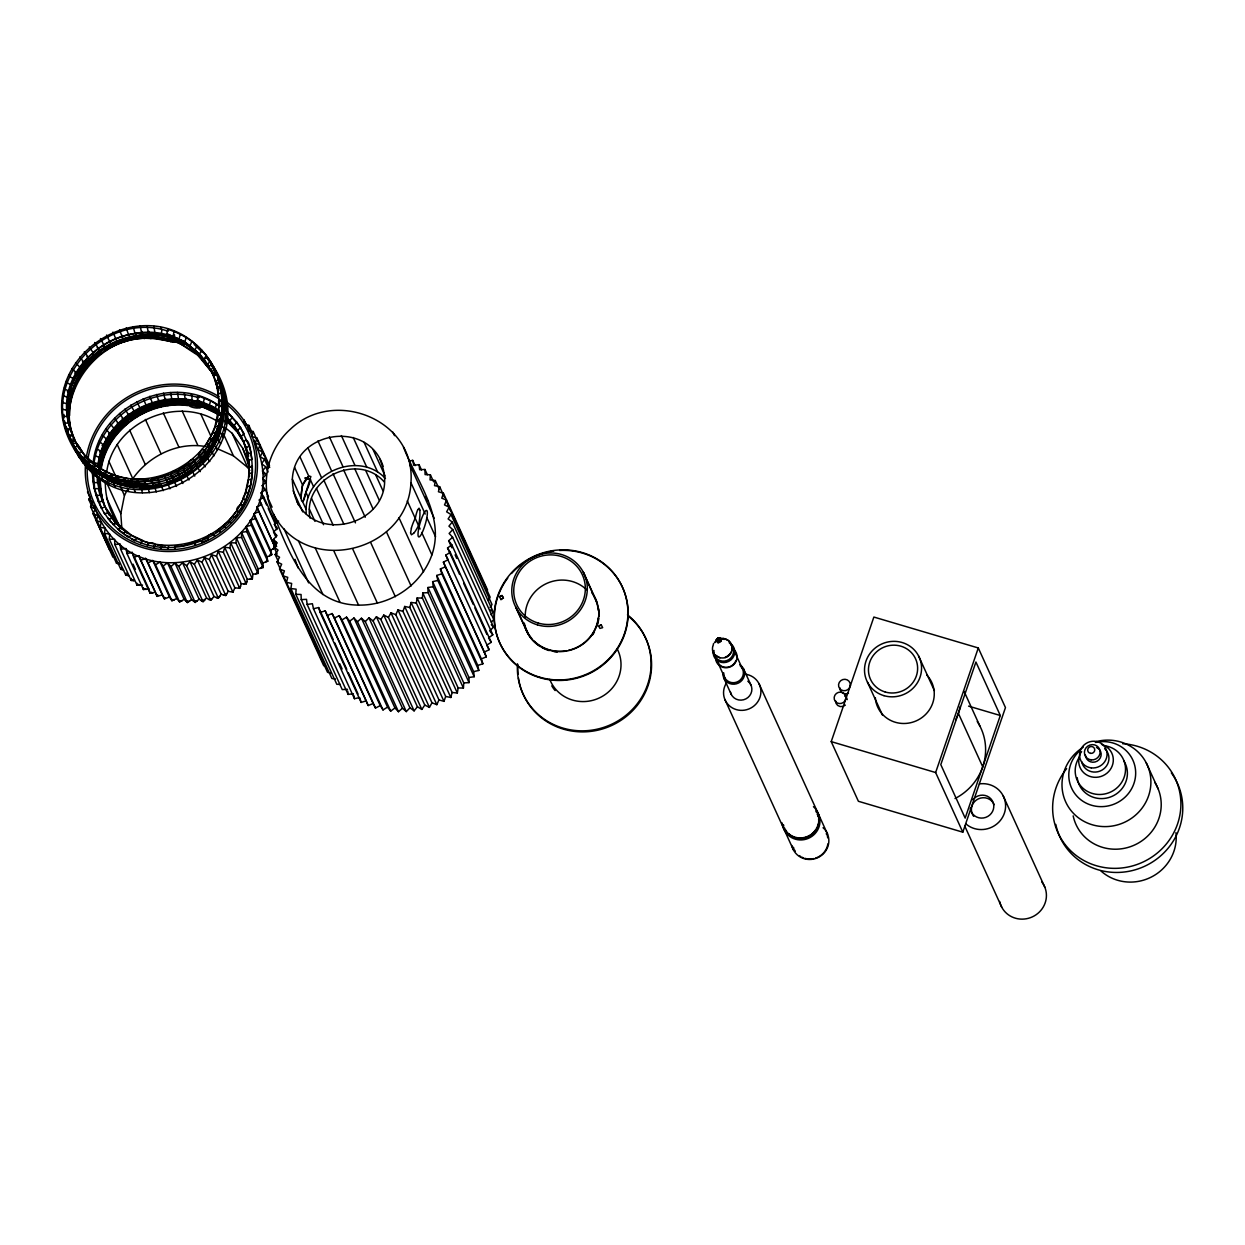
<?xml version="1.0" encoding="UTF-8"?>
<svg xmlns="http://www.w3.org/2000/svg" width="1245" height="1245" viewBox="0 0 1245 1245"><rect width="100%" height="100%" fill="white"/><g stroke="black" fill="none" stroke-linecap="round" stroke-linejoin="round"><path stroke-width="1.5" d="M94.044 505.579C133.137 618.376 304.823 547.146 253.731 439.75M715.813 641.533C726.037 629.005 716.435 652.349 717.54 638.358C729.788 643.603 707.004 642.062 719.735 638.436M717.338 641.766L717.649 638.638L718.676 638.109L717.509 642.093L719.143 638.171M712.747 646.544A9.913 9.493 -24.5 0 0 712.498 648.209C711.533 657.842 725.819 661.702 730.504 653.532A9.913 9.493 -24.5 0 0 731.873 650.45C733.834 643.789 726.271 636.335 719.812 638.95C718.334 646.03 717.789 637.051 720.559 639.385M718.972 642.264L720.295 639.23L725.446 639.339M719.968 641.751L720.668 639.743M117.341 476.041C101.203 471.046 87.057 460.214 78.046 445.928L74.482 447.406L73.922 446.083L82.715 458.004L85.889 455.997C131.845 509.096 229.282 463.202 218.124 394.042L221.672 392.891L216.459 372.846L219.758 381.546L216.334 383.32L218.466 392.751M218.746 405.87L218.591 400.485L222.17 399.676L218.715 379.196M219.385 407.255L219.229 399.163M219.649 406.15L219.462 399.676M219.385 414.305L222.108 414.99C211.401 461.879 226.403 401.824 222.933 401.372L218.824 400.999M220.396 385.717L217.081 387.662L221.361 387.895L222.824 408.189M224.551 411.986L224.676 405.17L223.929 419.005L218.202 438.785L207.495 456.588L202.935 461.879L200.803 459.607M75.836 451.826C16.403 358.933 158.753 271.721 213.626 366.746C274.149 461.459 126.367 548.018 74.498 449.009C121.045 536.579 258.618 468.353 219.213 378.978M248.689 477.224L249.14 467.513L247.381 454.176L250.883 452.698L249.202 446.146L240.55 427.471L227.461 412.111L236.815 422.257L244.082 433.633L241.141 436.544L237.686 430.459L240.55 427.471M247.381 454.176L243.615 441.866C251.023 432.497 252.517 467.684 252.361 472.991L248.798 473.489C246.868 543.598 145.54 573.198 108.346 512.426L104.782 513.92C96.892 501.112 92.068 486.188 92.612 471.061M67.744 434.163L71.121 441.617L74.856 440.403L81.968 451.639L78.357 452.884L77.812 451.593C123.924 514.014 232.41 468.945 221.47 392.377M252.237 465.661C256.205 539.365 152.263 577.929 108.097 518.138L110.836 521.951M63.806 421.292L64.413 422.74C73.237 425.261 65.487 414.958 67.246 410.29C67.105 401.699 68.491 393.109 71.261 384.97C77.081 368.333 88.877 354.016 103.833 344.772C133.62 325.739 176.479 329.738 200.585 356.194C150.598 297.82 45.271 355.276 70.265 429.136L66.856 430.926L70.047 439.345L74.14 438.94M73.906 438.442C36.121 350.95 172.728 290.101 213.44 375.741L217.159 374.543L213.782 368.676L215.541 372.488M70.903 430.537C45.972 354.841 158.846 298.816 205.394 362.497M70.825 441.041C78.17 442.426 73.159 437.182 72.008 432.949C69.347 424.638 68.366 415.877 68.895 407.177C70.093 389.778 77.797 373.095 89.842 360.552C113.482 335.325 153.493 329.069 184.027 345.021M70.187 426.272C62.406 391.49 87.415 350.001 123.753 340.274C142.693 334.36 163.858 335.73 181.661 344.585C221.688 371.835 183.824 342.157 169.273 339.294L169.927 336.461M69.611 415.488C68.786 386.806 86.543 359.354 112.034 346.701C125.916 339.698 141.805 336.788 157.259 338.562C198.251 347.324 154.147 337.535 150.894 338.578C98.806 333.629 56.85 393.638 72.646 434.334M93.282 472.555L94.729 489.254L101.436 508.116L105.156 506.917L116.423 523.009L131.363 535.179L142.77 540.454L140.934 543.396L140.42 542.197M105.078 506.839L100.503 492.771L99.118 476.897M100.58 488.88L101.592 495.183L99.989 478.796M100.222 479.309L99.911 482.002M204.927 600.168L203.044 601.708L186.641 565.712L189.956 561.604L206.592 598.114L203.075 600.51L203.044 601.708L199.122 599.156L182.486 562.647L178.829 566.475L195.232 602.456L199.122 599.156M126.134 573.089L125.745 575.128L127.301 574.459L128.608 575.735L125.745 575.128L109.342 539.132L109.653 533.996L104.424 533.374L105.202 528.253L100.067 527.195L101.281 522.153L96.285 520.643L97.95 515.726L93.11 513.796L95.196 509.003L90.574 506.668L93.079 502.077L88.691 499.354L90.636 496.428M243.709 423.02L243.911 419.596L246.245 424.732M340.321 684.408L336.804 684.283L295.796 594.301L296.108 589.165L290.894 588.543L291.657 583.423L286.521 582.364L287.735 577.322L282.74 575.812L284.405 570.879L279.565 568.965L281.666 564.172L277.028 561.837L279.549 557.246L275.145 554.523L278.055 550.134L273.947 547.037L277.215 542.913L273.402 539.458L277.028 535.615L273.558 531.848L277.51 528.316L274.382 524.269L278.631 521.064M409.263 461.117L412.717 460.354L413.791 465.35L419.051 464.634L419.658 469.723L424.95 469.458L425.09 474.578L430.365 474.765L430.054 479.901L435.283 480.523L439.298 489.347M235.959 542.913L230.683 542.789L247.319 579.298L252.361 578.909L235.959 542.913L236.317 537.778L241.592 537.466L257.995 573.463L252.953 574.287L236.317 537.778M252.953 574.287L252.361 578.909L251.428 578.178L249.965 579.361M422.413 598.082L417.137 597.958L458.144 687.94L463.42 688.065L422.413 598.082L422.771 592.947L428.062 592.636L469.054 682.618L463.778 682.929L422.771 592.947M463.42 688.065L463.778 682.929M82.186 456.728C93.78 471.248 112.377 479.574 130.663 481.877L131.534 478.687L131.534 483.776L145.416 484.165L159.235 482.173L145.323 483.963L131.441 483.574L124.593 482.5L125.029 479.605M133.386 484.461L133.262 487.589L113.233 482.609L95.383 472.695L90.045 468.213L91.648 465.926M156.605 333.738L156.621 337.162M186.05 398.338C185.023 406.586 200.647 401.45 205.129 406.539C207.635 406.928 228.208 418.834 210.856 408.687C195.06 400.828 176.603 398.836 159.407 402.649C128.188 409.278 101.219 436.87 98.915 469.1M187.777 402.151C184.353 407.177 203.698 411.021 201.099 404.858M131.332 578.396L131.176 580.435L134.04 580.824L132.624 579.672L131.176 580.435L114.773 544.438L114.618 539.318L109.342 539.132M258.12 568.84L263.146 567.564L246.743 531.584L241.499 532.331L258.12 568.84L257.995 573.463L256.952 572.824L255.599 574.132M410.585 532.813L411.41 528.145M210.421 437.228L214.965 426.661L218.544 409.107M252.175 474.703L250.307 486.53L246.526 497.969M93.048 464.292C97.39 406.228 172.355 371.632 219.4 405.917M97.826 466.688C102.292 411.504 173.755 379.274 218.357 411.753M98.059 467.202C102.526 412.002 173.989 379.787 218.591 412.266M299.983 456.884L308.76 476.181L302.628 485.068C302.27 485.892 299.173 505.999 303.547 500.63A14.053 2.272 -80.9 0 0 305.912 492.257L310.876 476.493L308.76 476.181L307.437 477.411A14.053 3.05 -66 0 0 302.597 484.974A14.053 2.272 -80.9 0 0 301.181 495.448L301.134 498.42L292.342 479.169C294.676 430.723 368.053 419.145 383.087 466.284M248.315 428.762L248.829 425.354L245.343 424.95M435.283 480.523L434.521 485.643L439.656 486.702L444.481 497.3M126.772 483.418L126.43 486.499M163.344 334.812L163.126 338.204M197.286 601.07L195.418 601.257L195.232 602.456L191.621 599.576L174.985 563.067L171.001 566.568L187.404 602.564L191.621 599.576M229.874 547.893L224.645 547.302L241.281 583.812L246.277 583.874L229.874 547.893L230.683 542.789M243.895 584.107L245.452 583.049L246.277 583.874L247.319 579.298M416.328 603.062L411.099 602.471L452.106 692.453L457.335 693.029L416.328 603.062L417.137 597.958M457.335 693.029L458.144 687.94M730.504 653.532L730.722 652.287M159.329 481.021C162.535 489.767 130.663 485.145 125.558 484.601C112.159 481.831 99.522 475.59 89.282 466.517C107.584 482.795 135.487 489.954 160.014 483.869C205.192 475.668 234.636 423.362 220.536 383.242L216.334 383.32M238.916 510.948L239.289 511.757C233.002 512.473 239.507 501.844 242.868 505.797L245.903 499.572L242.666 498.778L245.265 493.16L248.113 479.963L251.365 479.2M106.665 472.182C113.139 422.678 176.059 394.961 217.828 421.604M121.839 528.378L120.812 513.703L124.453 495.51L126.959 490.468M306.286 513.998C302.208 473.971 358.124 449.056 385.452 478.5M310.005 518.091C302.053 478.656 357.766 451.733 384.16 481.862M273.464 513.952C305.647 577.244 407.769 552.329 410.943 482.718C415.986 419.752 334.314 387.257 290.474 429.12C267.084 449.974 259.069 485.752 273.464 513.952C289.167 553.325 307.717 604.868 358.544 605.101C390.525 605.77 421.168 585.15 431.89 554.896C445.29 516.301 416.468 481.286 403.504 447.142M845.946 698.025L844.966 700.873A5.945 5.696 -24.5 0 1 835.302 701.402A5.945 5.696 -24.5 0 1 838.383 692.391A5.945 5.696 -24.5 0 1 845.946 698.025L846.133 698.072M850.335 685.201L849.355 688.049A5.945 5.696 -24.5 0 1 839.69 688.578A5.945 5.696 -24.5 0 1 842.772 679.568A5.945 5.696 -24.5 0 1 850.335 685.201L850.522 685.248M98.417 463.996L94.122 462.471C100.736 415.285 153.82 383.367 198.827 397.746M99.289 465.91C105.094 425.79 146.287 396.377 186.065 401.777M199.573 405.808C201.239 405.699 244.86 427.517 205.767 407.924C193.442 403.147 179.934 401.621 166.83 403.364C138.288 407.099 112.455 427.408 103.07 454.767C92.052 498.7 105.467 442.753 108.642 443.391C115.147 431.844 124.64 422.071 135.876 415.083C159.702 399.956 190.921 399.769 215.883 412.266M100.783 469.194C107.086 424.312 157.648 393.98 200.445 407.706M101.343 468.136C107.833 428.731 148.622 400.299 187.793 405.574M120.283 481.799L119.722 484.834M166.674 333.582L184.509 341.535L199.729 354.296L184.742 342.033L166.908 334.096L167.655 329.334C187.917 335.325 205.596 349.861 214.654 369.034L211.697 371.928M219.073 411.27C214.545 403.349 194.5 406.15 197.846 395.677M199.371 401.061L198.951 404.407M305.041 478.189L310.394 479.776L309.756 482.5A14.053 3.05 -66 0 1 305.912 492.257L302.784 502.031L305.928 508.987M248.051 430.474L253.186 431.533L251.972 436.575L256.968 438.084L269.511 465.505M439.656 486.702L438.427 491.744L443.438 493.253L487.604 590.083M223.369 552.329L218.233 551.302L234.869 587.811L239.771 588.325L223.369 552.329L224.645 547.302M239.771 588.325L241.281 583.812M409.838 607.498L404.687 606.471L445.694 696.453L450.83 697.48L409.838 607.498L411.099 602.471M450.83 697.48L452.106 692.453M729.43 654.87L729.772 653.703M189.613 601.335L187.746 601.351L187.404 602.564L184.12 599.343L167.499 562.833L163.219 566.008L179.622 601.989L184.12 599.343M121.45 567.331L120.827 569.354L123.66 570.179M716.42 640.708L718.318 638.327L720.59 640.833L716.606 639.681L717.54 638.358M111.396 478.594C128.78 482.22 106.821 481.955 112.268 475.823M113.995 479.636L113.233 482.609M174.596 334.858L173.958 338.126M176.323 338.656L175.701 341.939M256.968 438.084L255.303 443.002L260.143 444.932L258.057 449.725L262.679 452.06L269.714 467.482M443.438 493.253L441.773 498.171L446.613 500.101L444.512 504.894L449.134 507.229L490.141 597.195L488.476 600.261M831.224 741.631L873.865 617.053L978.29 647.96L1005.462 707.596L962.805 832.174L858.396 801.282L831.224 741.631L935.633 772.538L962.805 832.174M935.633 772.538L978.29 647.96M1000.295 715.501L965.171 818.105L940.8 764.632L975.924 662.029L1000.295 715.501L968.594 706.133M216.521 556.219L211.51 554.756L228.146 591.266L232.924 592.215L216.521 556.219L218.233 551.302M234.869 587.811L232.924 592.215L232.364 591.219M402.991 611.388L397.964 609.925L438.971 699.908L443.983 701.371L402.991 611.388L404.687 606.471M443.983 701.371L445.694 696.453M218.871 428.327L213.424 441.197L210.903 439.469M218 431.019L220.598 432.139L211.494 450.737L197.924 466.766L195.963 464.338M106.977 479.823L107.941 476.944M182.486 341.41L181.661 344.585M211.93 406.01L211.09 409.185M728.154 656.006L728.59 654.948M228.146 591.266L225.765 595.515L209.362 559.534L211.51 554.756M438.971 699.908L436.824 704.67L395.832 614.703L397.964 609.925M100.44 469.941L99.273 472.711L105.234 476.01L93.562 468.696L95.476 464.541L92.784 466.999L92.27 465.739M101.312 471.839L100.145 474.61M103.039 475.652L101.779 478.204L103.179 481.13M217.408 413.745L218.669 411.192M240.005 505.221L242.168 500.77M74.933 384.736L77.237 380.099M170.378 341.706L171.903 338.64M118.648 476.057L117.123 479.138L116.625 477.878M147.439 545.637C147.066 540.299 159.376 543.271 154.131 547.302L153.617 546.104M269.511 555.97L271.799 554.632L255.396 518.651L250.323 520.27L266.959 556.78L269.511 555.97L271.301 552.718L270.554 550.259L253.918 513.749L258.835 511.711L275.238 547.691L270.554 550.259M273.029 549.232L273.853 547.567L275.238 547.691L256.921 506.98L261.652 504.521L259.318 499.976L263.815 497.144L261.092 492.833L265.325 489.627L262.213 485.581L266.165 482.048L262.679 478.282L266.305 474.438L262.493 470.983L265.776 466.859L261.652 463.762L264.562 459.374L260.174 456.65L262.679 452.06M712.996 645.735A9.913 9.493 -24.5 0 1 713.292 644.957L713.447 643.681M449.134 507.229L446.628 511.819L451.017 514.543L492.024 604.525L490.079 607.451M726.691 656.924L727.204 655.99M417.666 509.921L419.051 508.178L419.907 510.03M204.522 557.651L221.143 594.145L218.373 598.222L201.97 562.226L204.522 557.651L209.362 559.534M390.977 612.82L431.984 702.787L429.432 707.378L388.424 617.395L390.977 612.82L395.832 614.703M95.865 468.167L94.527 470.797M97.592 471.964L96.161 474.392L97.546 477.302M199.076 455.81C201.846 462.191 215.136 445.679 206.296 444.372L209.471 438.193L212.553 439.283C219.042 427.035 222.871 412.966 221.937 399.116M209.845 447.142L213.331 440.979M240.176 510.263L241.966 507.291M78.139 378.62L80.832 374.185M451.017 514.543L448.122 518.932L452.231 522.029L493.238 612.011L491.044 614.765M197.317 559.939L213.953 596.433L210.763 600.277L194.376 564.296L197.317 559.939L201.97 562.226M383.771 615.092L424.778 705.075L421.837 709.432L380.83 619.465L383.771 615.092L388.424 617.395M85.889 455.997L83.493 459.701L88.411 464.618L90.714 460.992L87.539 462.72L87.025 461.444M225.983 414.632L227.586 412.344M725.088 657.578L725.664 656.769M209.751 446.939C198.173 464.494 179.871 477.769 159.142 481.971M215.712 532.082L228.364 521.281L235.616 512.224M232.706 516.255L235.196 517.391L237.235 514.574M82.886 371.383L88.379 364.645M260.765 568.467L263.1 565.541L262.804 562.989L246.183 526.479L251.35 525.281L267.753 561.277L262.804 562.989M265.403 562.382L266.508 560.888L267.753 561.277L266.959 556.78M131.69 538.96L134.678 540.61L137.043 538.307M452.231 522.029L448.947 526.153L452.76 529.592L493.767 619.574L491.355 622.142M376.41 616.773L417.417 706.755L414.103 710.864L373.095 620.881L376.41 616.773L380.83 619.465M87.85 463.28L86.092 465.412L87.461 468.291M717.104 638.685L716.606 639.681M199.138 453.522L202.172 449.227L204.896 450.877L212.226 438.473M115.225 435.143L128.904 421.728M205.254 446.488C177.49 441.742 148.746 455.997 132.795 478.702L117.186 444.465M256.952 572.824L258.182 571.424M714.63 642.778L715.19 642.124L714.397 642.264M124.5 534.447L128.717 537.311L131.363 535.179M452.76 529.592L449.134 533.451L452.62 537.217L493.611 627.184L489.674 630.733L492.787 634.779L488.554 637.985L491.277 642.296L486.779 645.128L489.114 649.672L484.383 652.115L486.297 656.846L481.379 658.901L482.858 663.787L477.784 665.421L436.793 575.439L441.851 573.821L482.858 663.787M368.956 617.816L409.947 707.798L406.29 711.611L365.283 621.644L368.956 617.816L373.095 620.881M211.183 362.98L207.277 357.44L203.9 359.198L206.374 355.416M226.341 416.904L234.2 425.712L236.674 421.977M719.937 641.611L716.451 639.899L716.933 641.144L720.59 640.833L716.778 639.167M413.651 533.311L411.426 534.805L410.57 532.953M119.162 530.292L123.084 533.498L126.01 531.553M451.888 547.8L448.667 540.75L452.62 537.217M203.666 358.684L207.619 364.458L210.265 360.925M361.439 618.236L402.446 708.218L398.462 711.72L357.471 621.737L361.439 618.236L365.283 621.644M140.094 484.943L140.094 487.869C161.087 488.305 182.517 481.177 197.831 466.564M95.896 357.377L99.958 354.062M245.452 583.049L246.915 581.851M117.855 529.218L121.014 527.491M459.607 574.459L447.546 548.002L451.795 544.796L448.667 540.75M71.992 443.516L74.856 440.403M72.864 445.414C77.439 435.719 84.131 461.241 91.352 462.377M207.386 363.945L210.825 370.03L213.626 366.746M213.751 368.24L216.381 372.831L212.568 373.842L215.416 370.73L221.734 384.425M353.953 618.002L394.945 707.985L390.681 711.144L349.689 621.177L353.953 618.002L357.471 621.737M178.315 469.956L186.781 464.618M166.737 481.13L167.639 483.916L180.572 478.516L192.43 471.03L190.734 468.665M131.705 419.627L136.032 416.655M239.087 587.407L240.643 586.333M65.471 427.813L66.078 429.229L70.047 428.638L72.412 435.143L69.191 437.446M216.614 373.267L213.3 375.367L217.953 389.56M489.114 649.672L445.788 555.145L450.285 552.313L447.546 548.002M719.999 657.858L714.397 654.419L713.276 652.504M160.06 561.977L176.697 598.487L171.95 600.775L155.547 564.779L160.06 561.977L163.219 566.008M346.53 617.146L387.522 707.129L383.009 709.93L342.001 619.948L346.53 617.146L349.689 621.177M165.009 477.317L165.896 480.103L172.479 477.675L184.929 471.217L196.196 462.969M166.861 482.22C193.006 473.769 215.385 450.379 221.734 423.829M105.747 350.11L111.848 346.639M137.557 415.799L148.513 410.243M717.182 640.49L717.945 640.07L716.949 639.977M217.315 388.175L215.463 381.421L218.887 379.647M273.558 543.474L275.939 542.244M486.297 656.846L443.391 562.149L448.107 559.69L445.788 555.145M499.494 596.682L501.984 595.406L503.229 597.787L500.972 599.592L499.494 596.682L502.217 595.919L503.462 598.3M503.229 597.787L500.972 599.592M598.689 626.033L601.179 624.757L602.658 627.651L599.934 628.429L598.923 626.546L601.179 624.757M174.424 599.888L172.588 599.592L171.95 600.775L169.398 596.993L164.418 598.892L148.03 562.911L152.777 560.499L155.547 564.779M383.009 709.93L380.223 705.635L375.492 708.047L334.485 618.08L339.231 615.653L342.001 619.948M202.639 539.427L205.658 538.011M201.534 541.435L202.017 542.493L206.779 540.268M113.435 345.908L116.625 344.429M221.143 594.145L223.586 595.094L227.072 593.663M717.416 638.452L718.303 638.14M200.352 355.681L208.475 366.357L212.039 364.878L215.509 370.932M441.851 573.821L440.388 568.918L445.29 566.88M114.773 544.438L120.049 544.174L120.672 549.263L125.932 548.547L126.99 553.543L132.172 552.391L133.697 557.262L138.771 555.675L140.716 560.39L145.649 558.382L148.03 562.911M163.484 597.164L165.227 597.756L164.418 598.892L162.286 594.892L157.119 596.386L140.716 560.39M295.796 594.301L301.072 594.487L301.228 599.608L306.519 599.343L307.126 604.432L312.386 603.716L313.46 608.712L318.642 607.56L320.152 612.431L325.225 610.844L327.186 615.559L332.119 613.552L334.485 618.08M327.186 615.559L368.178 705.541L373.111 703.534L375.492 708.047M159.733 477.255L169.258 474.205M176.93 545.917C184.104 548.812 200.414 535.692 202.017 542.493M118.213 343.698L123.162 341.893M150.147 409.652L155.096 407.846M213.953 596.433L216.288 597.584L219.867 596.448M122.492 568.809L120.827 569.354L104.424 533.374M249.031 474.003L248.424 460.541L251.972 459.405L250.681 452.262M133.697 557.262L150.1 593.258L155.407 592.184L157.119 596.386L158.068 595.297L156.388 594.55M320.152 612.431L361.159 702.413L366.232 700.826L368.178 705.541M124.811 341.301L131.565 339.465M156.792 407.395L160.169 406.477M206.592 598.114L208.802 599.452L212.475 598.627M720.373 640.786C711.393 637.238 724.823 640.77 718.49 639.199L721.213 639.027M116.47 563.176L118.213 562.756L119.255 564.234L116.47 563.176L90.574 506.668M213.206 375.227L217.486 375.165M77.688 446.628L72.179 434.629L68.319 435.532C42.408 376.908 107.615 311.452 166.846 330.812M107.988 513.127L102.479 501.144L98.62 502.046L98.028 500.708M432.637 581.648L437.82 580.45L478.811 670.433L473.629 671.631L432.637 581.648L433.198 586.737L474.205 676.72L468.945 677.482L427.953 587.5L433.198 586.737M252.47 466.19L249.14 467.513M126.99 553.543L143.393 589.539L148.809 588.901L150.1 593.258L151.174 592.231L152.855 592.978M313.46 608.712L354.451 698.694L359.634 697.542L361.159 702.413M106.883 479.605C123.364 487.666 143.486 490.437 160.885 485.783M153.228 478.609L157.897 477.193L158.38 480.274L137.588 482.36L130.663 481.877L130.165 480.648M96.285 520.643L112.672 556.639L114.493 556.344M218.482 406.975L221.812 405.886M120.672 549.263L137.075 585.259L142.552 585.057M307.126 604.432L348.133 694.414L353.378 693.698M131.768 479.2L148.279 479.247M172.215 404.407L180.914 404.002M201.208 600.697L203.075 600.51M716.933 641.44L715.579 641.019M98.76 488.974C101.172 505.501 102.37 484.585 94.729 489.254L94.091 487.853M347.511 689.325L342.235 689.59L301.228 599.608M193.551 601.288L195.418 601.257M157.181 544.921L165.367 545.933M181.988 600.93L180.12 600.806L179.622 601.989L176.697 598.487M185.894 601.226L187.746 601.351M97.312 476.29C96.799 493.067 101.81 472.446 93.204 475.917L92.535 474.454M720.124 641.253L716.451 639.899L716.622 641.035M335.372 678.93L331.886 678.509L290.894 588.543M117.901 480.835L131.534 483.776M118.882 476.57L128.515 478.687M223.586 595.094L225.765 595.515L225.361 594.456M270.476 554.383L271.799 554.632L271.301 552.718M330.952 673.047L327.528 672.331L277.028 561.837M305.134 477.878L310.503 479.356M216.288 597.584L218.373 598.222L218.093 597.102M218.108 420.81L220.879 421.93M220.707 426.521L223.384 427.424L225.003 430.91M67.37 391.661L70.265 393.078M144.544 541.482L149.182 543.085M196.975 400.096L209.129 404.874L218.84 410.772M431.984 702.787L436.824 704.67M208.802 599.452L210.763 600.277L210.654 599.125M217.128 429.12L219.836 430.428M71.027 389.047L73.86 390.665M99.6 451.748L102.432 453.367M719.003 638.234L720.295 639.23M216.412 448.262L233.422 455.841L247.708 467.497L249.825 470.501M111.49 478.796L105.14 475.808L106.51 471.295L104.378 474.112L103.88 472.867M261.995 567.051L263.146 567.564L263.1 565.541M721.835 638.436L722.925 638.934M112.672 556.639L115.411 557.9M424.778 705.075L429.432 707.378M214.716 435.345L217.346 436.87M215.587 437.244L218.202 438.785M73.517 382.791L76.272 384.627M102.09 445.492L104.845 447.328M727.749 640.366L725.212 638.825M146.21 589.476L144.607 588.589L143.393 589.539L143.097 587.562M723.547 638.483L724.621 639.136M189.956 561.604L194.376 564.296M417.417 706.755L421.837 709.432M211.775 441.368L214.296 443.096M213.502 445.181L215.93 446.69L217.501 450.052M74.809 372.955L77.47 374.978M105.981 441.368L108.642 443.391M88.317 464.416L99.273 472.711M139.922 585.415L138.413 584.387L137.075 585.259L136.997 583.236M219.509 406.119L210.716 400.874L197.955 395.832L198.733 397.528M409.947 707.798L414.103 710.864M182.486 562.647L186.641 565.712M208.304 447.126L210.716 449.04M210.047 450.939L212.35 452.651L213.907 455.966M79.244 369.08L81.781 371.306M108.673 433.68L111.21 435.906M490.483 609.941L493.238 612.011M93.842 464.416L96.347 466.439M224.956 427.424L232.099 433.26L242.682 448.216L247.35 458.487M127.504 533.498C112.423 520.877 104.922 500.723 105.343 481.286M194.204 344.507L202.982 352.491L198.142 347.744M225.516 419.938L236.799 431.408L228.022 421.993M203.495 450.69L205.767 452.791M204.351 452.589L206.623 454.69M206.094 456.401L209.798 461.568M82.435 361.704L84.831 364.1M84.162 365.516L86.574 367.913M113.606 430.116L116.003 432.513M402.446 708.218L406.29 711.611M174.985 563.067L178.829 566.475M89.282 460.65L91.585 462.891M119.364 526.651L121.652 528.892M109.451 514.839L120.734 528.269M197.488 354.965L210.218 370.17L202.328 360.007M226.574 417.417L230.029 420.794L232.286 416.842M230.667 422.195L226.045 417.682L235.072 427.611L230.901 422.709M231.523 424.094L226.917 419.581L235.943 429.509L231.757 424.607M89.282 466.517L76.21 451.219M199.947 457.709L202.064 459.981M201.674 461.506L205.223 466.813M86.948 356.584L89.22 359.151M88.691 360.381L90.947 362.964M117.263 423.082L119.52 425.665M118.119 424.996L120.391 427.564M394.945 707.985L398.462 711.72M167.499 562.833L171.001 566.568M491.293 624.679L493.611 627.184M115.847 523.88L106.027 508.816M205.954 356.77L212.132 365.081M206.047 356.973L208.242 359.556M203.9 359.198L199.496 353.782L202.001 350.296M728.216 640.319L729.103 641.362M195.091 462.44L197.068 464.867M196.834 466.252L200.196 471.668M92.768 353.751L94.869 356.475M93.64 355.65L95.74 358.373M122.212 418.351L124.313 421.075M123.94 422.148L126.041 424.887M387.522 707.129L390.681 711.144M189.007 464.852L190.796 467.42M189.862 466.75L191.652 469.334M97.266 347.526L99.18 350.405M98.993 351.323L100.923 354.202M127.566 414.025L129.496 416.904M128.437 415.939L130.351 418.802M424.934 496.63L428.109 501.128M292.342 479.169C293.695 555.037 409.2 527.662 379.896 459.265M210.965 364.007L213.004 366.979M210.856 364.536L212.802 367.291M212.335 373.329L204.771 361.097M233.967 425.199L237.686 430.459M234.838 427.097L241.779 437.929M235.71 428.996L243.833 442.38L248.486 456.588L246.868 450.348M236.566 430.91L243.74 442.24M729.461 641.424L730.224 642.576M204.351 397.918L203.402 402.726M210.607 400.703L209.362 405.388M183.42 468.711L185.023 471.419M184.291 470.626L185.894 473.318M185.147 472.524L188.991 480.041M103.833 345.565L105.576 348.569M104.704 347.464L106.432 350.467M135.005 413.978L136.748 416.982M216.583 404.002L215.043 408.547M216.381 373.951L218.902 378.324M70.56 440.263L74.482 447.406M71.899 443.313L83.493 459.701M72.77 445.212L80.956 458.596L90.045 468.213M107.755 512.629L109.358 515.383M730.473 642.747L731.126 643.976M177.521 472.104L180.665 478.718M180.136 477.8L182.89 483.511M110.712 344.087L112.252 347.215M140.156 408.687L141.697 411.815M141.012 410.601L142.568 413.713M120.5 486.53L121.901 489.456M113.995 484.305L115.396 487.215M127.192 488.196L128.593 491.121M107.739 481.519L109.14 484.429M134.04 489.285L135.44 492.211M90.916 470.128L92.301 473.022M149.338 492.631L147.688 486.748M142.366 492.724L140.95 486.842M81.734 460.292L83.088 463.156M77.859 454.814L79.198 457.662M249 445.741L246.012 448.433M163.173 490.686L161.072 484.834M156.279 491.946L154.411 486.079M527.491 632.133L515.71 607.078L527.195 632.273M191.154 394.011L192.135 396.081L191.699 400.921M176.525 486.453L173.102 478.78M169.927 488.849L167.608 483.029M184.322 392.922L185.194 399.863M193.302 472.929L194.78 476.088M225.547 407.084L227.212 410.679M225.423 413.9L227.088 417.464M224.707 420.701L226.341 424.218M221.47 434.038L223.073 437.477M218.98 440.481L220.567 443.874M177.397 392.408L178.595 399.38M222.264 387.039L223.991 390.759M223.96 393.607L225.656 397.279M225.049 400.299L226.746 403.94M210.607 369.516L213.533 375.865M211.463 371.43L216.132 381.577M240.907 436.03L246.448 448.091M170.425 392.502L171.966 399.443M163.469 393.187L165.336 400.081M156.59 394.447L158.769 401.248M149.82 396.283L152.326 402.975M310.394 479.776L313.569 486.702M143.237 398.68L148.637 410.943M136.857 401.621L139.969 408.002M130.772 405.092L134.149 411.27M1146.271 762.905L1158.161 788.91M964.144 691.504L979.862 726.006M1003.143 795.757L1044.788 887.125M958.37 713.323L982.725 766.795M918.592 655.959L934.404 690.664M964.828 826.213L1001.665 907.06M867.485 682.213L882.518 715.19M758.968 683.598L827.567 834.134M743.483 668.705L751.124 685.481M742.362 668.658L735.344 653.22A9.913 9.493 -24.5 0 1 735.686 653.983M724.746 677.7L717.727 662.278A9.913 9.493 -24.5 0 1 717.369 661.531M723.718 677.84L731.36 694.617M724.823 699.379L793.438 849.915M594.861 597.507L583.376 572.311L594.565 597.662A37.708 36.152 -24.5 0 1 598.3 610.299M446.083 500.817L450.908 511.415M452.511 514.932L458.144 527.289M459.747 530.821L464.572 541.404M466.175 544.937L471.808 557.278M473.411 560.81L478.236 571.393M430.365 474.765L433.587 481.815M424.95 469.458L427.362 474.75M419.051 464.634L421.464 469.925M451.795 544.796L492.787 634.779M412.717 460.354L415.13 465.646M455.094 554.865L456.713 558.398M450.285 552.313L491.277 642.296M409.652 464.369L434.24 518.356M463.622 583.283L473.271 604.463M474.874 607.98L486.935 634.452M392.938 432.186L394.525 435.657M410.943 482.718L425.214 514.06M426.802 517.546L435.532 536.704M443.391 562.149L484.383 652.115M440.388 568.918L481.379 658.901M407.286 500.895L420.11 529.032M421.681 532.471L431.89 554.896M373.158 449.741L385.156 476.057M398.96 517.702L423.549 571.688M364.069 442.317L377.655 472.135M375.757 474.983L382.946 490.795M353.222 437.493L366.808 467.311M365.719 470.517L379.32 500.365M386.495 531.973L411.099 585.959M341.379 435.61L354.965 465.428M354.763 468.774L373.158 509.158M329.349 436.777L342.935 466.595M343.62 469.863L365.221 517.266M370.777 542.742L395.365 596.728M317.926 440.932L331.512 470.75M333.037 473.707L355.447 522.869M323.778 480.056L343.776 523.958M307.904 447.795L321.49 477.613M352.849 549.263L377.437 603.249M316.432 488.46L333.24 525.343M311.515 498.373L323.529 524.705M333.94 551.115L358.544 605.101M294.676 467.575L302.628 485.068M305.912 492.257L308.262 497.409M309.367 509.096L314.969 521.375M293.166 490.841L302.768 511.897M297.073 501.813L298.675 505.33M315.343 548.142L339.947 602.129M339.231 615.653L380.223 705.635M253.186 431.533L257.871 441.819M259.442 445.243L264.127 455.53M265.683 458.954L268.033 464.105M264.562 459.374L268.469 467.949M248.829 425.354L251.941 432.217M265.776 466.859L268.111 471.995M332.119 613.552L373.111 703.534M298.318 540.579L322.922 594.565M262.493 470.983L264.08 474.469M325.225 610.844L366.232 700.826M218.357 377.079L220.536 383.242M219.758 381.546L222.45 394.587M221.485 385.343L224.769 405.388M262.679 478.282L264.267 481.753M284.047 528.907L308.635 582.893M215.276 379.678L217.439 385.732M245.576 446.177L248.377 453.631M265.325 489.627L268.453 496.49M318.642 607.56L333.115 639.323M334.718 642.84L346.779 669.312M348.382 672.845L358.031 694.01M262.213 485.581L263.8 489.052M267.333 496.708L272.095 507.166M218.124 394.042L217.081 387.662M263.815 497.144L275.534 522.853M339.714 663.709L342.126 669.001M261.092 492.833L266.632 505.003M268.22 508.474L275.347 524.129M195.107 349.767L197.177 345.565M274.382 524.269L276.795 529.561M232.099 433.26L247.708 467.497M190.111 345.674L191.917 341.27M259.318 499.976L275.705 535.366M273.558 531.848L275.97 537.155M218.031 413.962L221.065 412.64M184.742 342.033L186.283 337.457M250.027 485.892L247.086 486.873M273.402 539.458L276.623 546.524M223.291 433.587L233.422 455.841M216.786 420.359L219.727 419.332M179.062 338.873L180.323 334.142M273.947 547.037L277.153 554.103M248.082 492.46L245.265 493.16M275.145 554.523L278.366 561.573M214.965 426.661L218.093 426.63L217.797 425.899M279.565 568.965L323.747 665.795M173.102 336.228L174.067 331.357M167.561 329.131L168.433 331.03M212.599 432.793L215.603 433.073L215.292 432.295M200.803 414.025L210.95 436.279M161.399 334.407L161.819 329.567L160.87 327.451M206.296 444.372L208.973 445.243L208.631 444.387M154.894 333.364L154.038 326.361M148.295 332.866L147.097 325.863M149.151 334.78L148.918 331.341M150.894 338.578L150.645 335.138M180.323 403.178L180.089 399.738M182.206 411.052L197.815 445.305M198.064 454.767L200.336 456.168L204.896 450.877L204.522 449.99M228.364 521.281L230.636 522.682L230.232 521.795M141.65 332.944L140.14 325.957M142.521 334.843L142.054 331.403M144.249 338.64L143.782 335.216M173.693 403.255L173.226 399.816M223.602 525.935L225.641 527.569L225.22 526.651M135.036 333.567L133.184 326.626M136.763 337.364L136.078 333.971M166.207 401.979L165.507 398.571M167.935 405.777L167.25 402.368M218.451 530.183L220.225 532.035L219.789 531.07M128.468 334.749L126.305 327.886M130.196 338.547L129.293 335.185M159.64 403.162L158.722 399.801M161.368 406.959L160.465 403.598M163.297 412.904L178.906 447.142M182.657 467.466L184.151 469.521L189.925 465.521L200.336 456.168L199.947 455.234M122.026 336.477L119.536 329.723M122.881 338.375L121.761 335.076M124.624 342.173L123.488 338.889M154.053 406.788L152.933 403.489M116.594 340.632L112.937 332.135M118.337 344.429L116.999 341.223M173.444 479.792L171.374 474.967M145.369 419.425L160.978 453.678M110.525 343.402L106.572 335.076M164.558 475.932L165.134 478.407L158.38 480.274L157.897 479.123M194.858 542.431L195.434 544.921L194.951 543.832M104.704 346.67L100.471 338.531M98.324 348.491L94.698 342.5M128.624 415.005L124.982 409.045M129.651 430.194L145.245 464.432M151.579 478.92L151.501 481.566L151.003 480.383M93.142 352.677L89.266 346.919M123.442 419.176L119.567 413.464M153.228 485.363L152.684 482.266M144.98 479.574L144.56 482.266L144.062 481.068M175.28 546.088L174.86 548.765L174.347 547.613M88.348 357.253L84.255 351.775M118.648 423.751L114.54 418.32M145.416 484.165L145.089 481.037M147.159 487.962L146.832 484.834M138.351 479.667L137.588 482.36L137.09 481.146M168.651 546.181L167.888 548.874L167.375 547.707M83.975 362.202L79.664 357.019M114.275 428.716L109.965 423.565M138.46 484.274L138.351 481.13M139.331 486.172L139.222 483.029M162.068 545.699L160.963 548.376L160.449 547.193M80.038 367.493L75.572 362.622M110.354 434.007L105.856 429.167M125.263 478.158L123.831 480.803L123.333 479.558M76.599 373.08L71.961 368.536M106.914 439.594L102.261 435.081M73.673 378.916L69.642 376.426L68.895 374.714M103.973 445.43L99.195 441.259M108.86 461.272L115.878 476.679M121.341 488.662L124.453 495.51M152.777 560.499L169.398 596.993M112.704 474.454L110.634 476.897L110.136 475.652M71.261 384.97L67.121 382.791L66.39 381.11M101.561 451.468L97.421 449.289L96.69 447.655M69.409 391.179L65.176 389.311L64.46 387.677M99.709 457.678L95.476 455.826L94.745 454.223M145.649 558.382L162.286 594.892M101.063 468.665L98.417 470.797L97.904 469.552M68.117 397.497L63.806 395.957L63.121 394.369M106.774 482.889L120.812 513.703M138.771 555.675L155.407 592.184M67.386 403.894L63.059 402.68L62.39 401.123M93.406 460.915L94.122 462.471M132.172 552.391L148.809 588.901M67.246 410.29L62.904 409.418L62.25 407.893M99.055 480.103L102.308 499.447M106.494 497.798L120.547 528.611M112.641 515.041L115.754 521.888M116.423 523.009L113.03 524.519L112.486 523.274M67.681 416.67L63.355 416.126L62.732 414.647M98.62 484.57C101.888 508.162 96.176 461.366 98.853 485.083M112.268 518.153L108.657 519.398L104.222 512.644L104.782 513.92M125.932 548.547L127.504 552.017M133.059 564.187L135.425 569.401M79.773 449.725L76.816 444.73M102.946 500.848L101.359 494.67M102.479 501.144L100.347 495.137L96.379 495.743L95.772 494.374M104.44 505.454L99.631 490.872M120.049 544.174L121.636 547.66M65.191 424.436L64.662 421.121M66.856 430.926L65.611 426.055M87.477 491.868L90.605 498.731M88.691 499.354L91.819 506.201M93.11 513.796L109.513 549.776M234.807 516.55L235.196 517.391M93.017 481.192L93.671 482.624L97.748 482.671L98.993 489.472M214.016 535.023L214.467 536.019C214.249 530.712 203.651 536.797 208.366 539.521L207.915 538.494M100.845 506.808L101.436 508.116M122.57 532.284L123.084 533.498M128.188 536.113L128.717 537.311M134.164 539.412L134.678 540.61M189.505 464.51L189.925 465.521C184.493 463.825 193.971 456.059 195.325 461.055L194.92 460.09M183.715 468.478L184.151 469.521L171.717 475.979L165.134 478.407L164.651 477.286M177.615 471.933L178.066 473.007C178.471 467.622 167.406 472.804 171.717 475.979L171.25 474.874M256.921 506.98L258.835 511.711M731.235 644.21L731.749 645.501M712.871 651.493L713.152 652.271M295.003 559.316L298.069 567.938M242.682 448.216L248.813 465.459L249.591 476.462M70.747 439.392L73.004 445.726L69.455 436.637M70.918 441.244L67.339 429.867M253.918 513.749L255.396 518.651M731.718 645.797L732.091 647.12M247.739 452.246L248.549 455.359M217.844 387.304L218.638 390.416M96.332 494.187L97.25 497.642M353.736 695.364L354.451 698.694M477.784 665.421L478.811 670.433M436.793 575.439L437.82 580.45M250.323 520.27L251.35 525.281M248.782 459.265L249.654 467.295M731.92 647.447L732.138 648.785M347.713 691.022L348.133 694.414M473.629 671.631L474.205 676.72M246.183 526.479L246.743 531.584M63.9 414.46L64.133 417.822M419.907 510.17L419.938 515.103A14.053 2.288 -80.9 0 1 418.538 525.577A14.053 3.05 -66 0 1 413.729 533.233M731.811 649.112L731.873 650.45M468.945 677.482L469.054 682.618M427.953 587.5L428.062 592.636M241.499 532.331L241.592 537.466M1175.949 832.656A44.773 42.921 -24.5 0 1 1151.532 876.947A44.773 42.921 -24.5 0 1 1101.109 871.111M1095.616 742.456A33.677 32.277 -24.5 0 1 1135.3 777.938A33.677 32.277 -24.5 0 1 1086.231 803.165A33.677 32.277 -24.5 0 1 1080.115 750.424M1171.343 772.912A64.584 61.908 -24.5 0 1 1143.766 866.66A64.584 61.908 -24.5 0 1 1055.776 824.377M1104.688 748.712A13.866 13.29 -24.5 0 1 1101.856 770.204A13.866 13.29 -24.5 0 1 1081.703 761.769M1101.529 744.37A17.43 16.714 -24.5 0 1 1112.252 765.815A17.43 16.714 -24.5 0 1 1089.546 776.304A17.43 16.714 -24.5 0 1 1080.146 754.252M1080.816 752.914A17.43 16.714 -24.5 0 1 1081.594 751.638M1122.632 743.701A64.584 61.908 -24.5 0 1 1178.299 821.622A64.584 61.908 -24.5 0 1 1087.165 862.209A64.584 61.908 -24.5 0 1 1066.638 768.647M1154.706 782.265A44.773 42.921 -24.5 0 1 1132.997 845.697A44.773 42.921 -24.5 0 1 1073.174 815.88M1095.133 741.911A44.773 42.921 -24.5 0 1 1150.271 789.283A44.773 42.921 -24.5 0 1 1081.485 819.91A44.773 42.921 -24.5 0 1 1083.274 747.202M1123.721 760.695A25.351 24.309 -24.5 0 1 1110.384 797.018A25.351 24.309 -24.5 0 1 1077.205 777.627M1104.113 745.677A25.351 24.309 -24.5 0 1 1124.437 776.382A25.351 24.309 -24.5 0 1 1089.608 792.474A25.351 24.309 -24.5 0 1 1079.384 757.116M1097.67 748.074A7.921 7.594 -24.5 0 1 1097.125 761.162A7.921 7.594 -24.5 0 1 1085.453 755.015M1096.471 747.482A7.921 7.594 -24.5 0 1 1097.094 747.747M974.197 798.263A11.89 11.392 -24.5 0 1 992.249 800.613A11.89 11.392 -24.5 0 1 985.666 817.42A11.89 11.392 -24.5 0 1 970.275 808.27M972.781 799.757A11.89 11.392 -24.5 0 1 973.45 798.979M973.668 816.3A11.89 11.392 -24.5 0 1 973.092 815.491M972.61 814.619A11.89 11.392 -24.5 0 1 978.383 798.854A11.89 11.392 -24.5 0 1 994.164 804.659M979.364 783.899A23.779 22.784 -24.5 0 1 1004.373 813.234A23.779 22.784 -24.5 0 1 965.731 823.754M1041.816 881.974A23.779 22.784 -24.5 0 1 1032.385 916.865A23.779 22.784 -24.5 0 1 999.673 901.442M598.222 617.909A37.708 36.152 -24.5 0 1 568.436 650.341M566.833 650.668A37.708 36.152 -24.5 0 1 534.261 641.191M531.693 638.436A37.708 36.152 -24.5 0 1 524.316 623.231M617.178 648.863A37.054 35.514 -24.5 0 1 598.845 698.165A37.054 35.514 -24.5 0 1 549.745 679.35M525.25 617.458A36.058 34.564 -24.5 0 1 546.804 583.391A36.058 34.564 -24.5 0 1 586.613 589.756M627.916 615.855A67.355 64.569 -24.5 0 1 617.038 722.738A67.355 64.569 -24.5 0 1 518.465 678.043M518.029 674.276A67.355 64.569 -24.5 0 1 517.936 664.83M555.099 690.57A38.035 36.463 -24.5 0 1 551.784 685.87M627.449 614.828A67.355 64.569 -24.5 0 1 610.439 724.792A67.355 64.569 -24.5 0 1 517.469 663.803M559.628 550.461A67.355 64.569 -24.5 0 1 626.842 626.188A67.355 64.569 -24.5 0 1 533.903 675.599A67.355 64.569 -24.5 0 1 507.773 578.022M511.493 573.509A67.355 64.569 -24.5 0 1 522.495 563.627M525.421 561.62A67.355 64.569 -24.5 0 1 546.337 552.5M548.033 552.08A67.355 64.569 -24.5 0 1 553.776 551.037M598.627 608.867A38.035 36.463 -24.5 0 1 598.954 616.54M598.783 618.438A38.035 36.463 -24.5 0 1 597.055 626.002M594.425 631.962A38.035 36.463 -24.5 0 1 592.729 634.748M557.262 652.038A38.035 36.463 -24.5 0 1 553.994 651.664M549.216 650.59A38.035 36.463 -24.5 0 1 542.026 647.602M540.361 646.637A38.035 36.463 -24.5 0 1 527.429 632.787M595.094 598.02A38.035 36.463 -24.5 0 1 596.666 601.506M591.811 592.667A38.035 36.463 -24.5 0 1 576.03 648.116A38.035 36.463 -24.5 0 1 524.005 623.309M415.254 518.387A14.053 2.288 -80.9 0 1 417.62 510.014M411.379 528.051A14.053 3.05 -66 0 1 415.207 518.293M226.512 401.824A86.699 83.088 -24.5 0 1 205.378 543.598A86.699 83.088 -24.5 0 1 85.438 465.225M86.232 457.942A86.699 83.088 -24.5 0 1 218.98 396.61M226.699 404.392A84.8 81.267 -24.5 0 1 204.631 541.948A84.8 81.267 -24.5 0 1 87.228 467.062M88.099 458.16A84.8 81.267 -24.5 0 1 217.937 398.167M960.206 706.506A55.48 53.161 -24.5 0 1 955.631 719.89M977.232 721.509A55.48 53.161 -24.5 0 1 955.024 798.543M926.887 675.132A29.724 28.479 -24.5 0 1 916.118 720.917A29.724 28.479 -24.5 0 1 875.313 697.667M848.467 693.169A5.945 5.696 -24.5 0 1 839.955 687.925M845.355 705.106A5.945 5.696 -24.5 0 1 835.566 700.748M844.717 696.048A5.945 5.696 -24.5 0 1 847.238 699.612M827.396 836.438A17.835 17.088 -24.5 0 1 827.754 837.885M827.909 843.845A17.835 17.088 -24.5 0 1 815.413 858.178M813.903 858.583A17.835 17.088 -24.5 0 1 804.768 858.319M803.321 857.821A17.835 17.088 -24.5 0 1 801.936 857.198M800.613 856.467A17.835 17.088 -24.5 0 1 799.368 855.626M795.29 851.269A17.835 17.088 -24.5 0 1 794.543 849.977M793.921 848.623A17.835 17.088 -24.5 0 1 793.423 847.207M826.26 833.683A17.835 17.088 -24.5 0 1 826.882 835.021M817.514 814.463A17.835 17.088 -24.5 0 1 818.012 815.864M818.634 818.79A17.835 17.088 -24.5 0 1 786.778 831.909M785.922 830.695A17.835 17.088 -24.5 0 1 784.552 828.049M816.315 810.526A18.815 18.037 -24.5 0 1 808.083 838.476A18.815 18.037 -24.5 0 1 782.7 824.377M825.217 830.057A18.815 18.037 -24.5 0 1 817.747 857.68A18.815 18.037 -24.5 0 1 791.851 845.479M823.054 827.754A18.815 18.037 -24.5 0 1 824.19 828.859M745.024 674.152A18.815 18.037 -24.5 0 1 760.104 696.935A18.815 18.037 -24.5 0 1 734.254 708.872A18.815 18.037 -24.5 0 1 726.66 682.633M733.756 649.392A10.894 10.442 -24.5 0 1 731.531 666.277A10.894 10.442 -24.5 0 1 715.688 659.648M735.857 660.504A9.913 9.493 -24.5 0 1 735.172 662.06M734.721 662.791A9.913 9.493 -24.5 0 1 730.115 666.542M729.305 666.838A9.913 9.493 -24.5 0 1 722.598 666.635M721.82 666.293A9.913 9.493 -24.5 0 1 718.132 662.994M730.504 644.443A9.913 9.493 -24.5 0 1 726.909 660.535A9.913 9.493 -24.5 0 1 713.992 650.45M817.28 813.95A17.835 17.088 -24.5 0 1 818.152 816.798M818.012 824.252A17.835 17.088 -24.5 0 1 817.576 825.715M817.031 827.131A17.835 17.088 -24.5 0 1 816.346 828.501M815.553 829.808A17.835 17.088 -24.5 0 1 811.304 834.274M810.028 835.146A17.835 17.088 -24.5 0 1 795.15 837.231M793.719 836.733A17.835 17.088 -24.5 0 1 792.334 836.111M791.011 835.379A17.835 17.088 -24.5 0 1 788.599 833.59M786.544 831.395A17.835 17.088 -24.5 0 1 785.688 830.182M783.821 826.135A17.835 17.088 -24.5 0 1 783.447 824.688M815.911 811.304A17.835 17.088 -24.5 0 1 816.658 812.596M813.452 806.667A18.815 18.037 -24.5 0 1 808.876 836.235A18.815 18.037 -24.5 0 1 782 822.836M749.179 682.416A10.894 10.442 -24.5 0 1 745.864 698.896A10.894 10.442 -24.5 0 1 730.457 692.033M747.809 681.202A10.894 10.442 -24.5 0 1 748.51 681.778M741.475 667.258A9.913 9.493 -24.5 0 1 736.34 682.26A9.913 9.493 -24.5 0 1 723.75 672.891M740.339 666.044A9.913 9.493 -24.5 0 1 740.931 666.62M739.779 664.737A10.894 10.442 -24.5 0 1 738.612 682.96A10.894 10.442 -24.5 0 1 722.987 673.374M729.134 642.7A10.894 10.442 -24.5 0 1 733.99 655.71A10.894 10.442 -24.5 0 1 721.104 662.324A10.894 10.442 -24.5 0 1 713.26 650.855M66.156 426.553L67.806 433.042L66.156 426.553M1091.087 759.87A7.921 7.594 -24.5 0 0 1099.6 749.257A7.921 7.594 -24.5 0 0 1086.122 747.7A7.921 7.594 -24.5 0 0 1091.087 759.87M1090.682 753.381A3.564 3.424 -24.5 0 0 1094.511 748.603A3.564 3.424 -24.5 0 0 1088.441 747.903A3.564 3.424 -24.5 0 0 1090.682 753.381M1091.258 767.885A13.866 13.29 -24.5 0 0 1106.136 749.303A13.866 13.29 -24.5 0 0 1082.559 746.58A13.866 13.29 -24.5 0 0 1091.258 767.885M539.707 677.187A67.355 64.569 -24.5 0 0 626.593 599.997A67.355 64.569 -24.5 0 0 516.784 567.502A67.355 64.569 -24.5 0 0 539.707 677.187M538.136 623.045A36.058 34.564 -24.5 0 0 584.636 581.726A36.058 34.564 -24.5 0 0 525.872 564.327A36.058 34.564 -24.5 0 0 538.136 623.045M537.498 624.881A38.035 36.463 -24.5 0 0 586.566 581.29A38.035 36.463 -24.5 0 0 524.565 562.942A38.035 36.463 -24.5 0 0 537.498 624.881M421.899 533.218A13.866 2.661 -73.5 0 0 427.066 510.87A13.866 2.661 -73.5 0 0 419.067 526.993A13.866 2.661 -73.5 0 0 421.899 533.218M883.95 695.659A28.728 27.53 -24.5 0 0 921.004 662.729A28.728 27.53 -24.5 0 0 874.177 648.878A28.728 27.53 -24.5 0 0 883.95 695.659M885.195 691.987A24.76 23.733 -24.5 0 0 917.145 663.616A24.76 23.733 -24.5 0 0 876.776 651.664A24.76 23.733 -24.5 0 0 885.195 691.987"/></g></svg>
